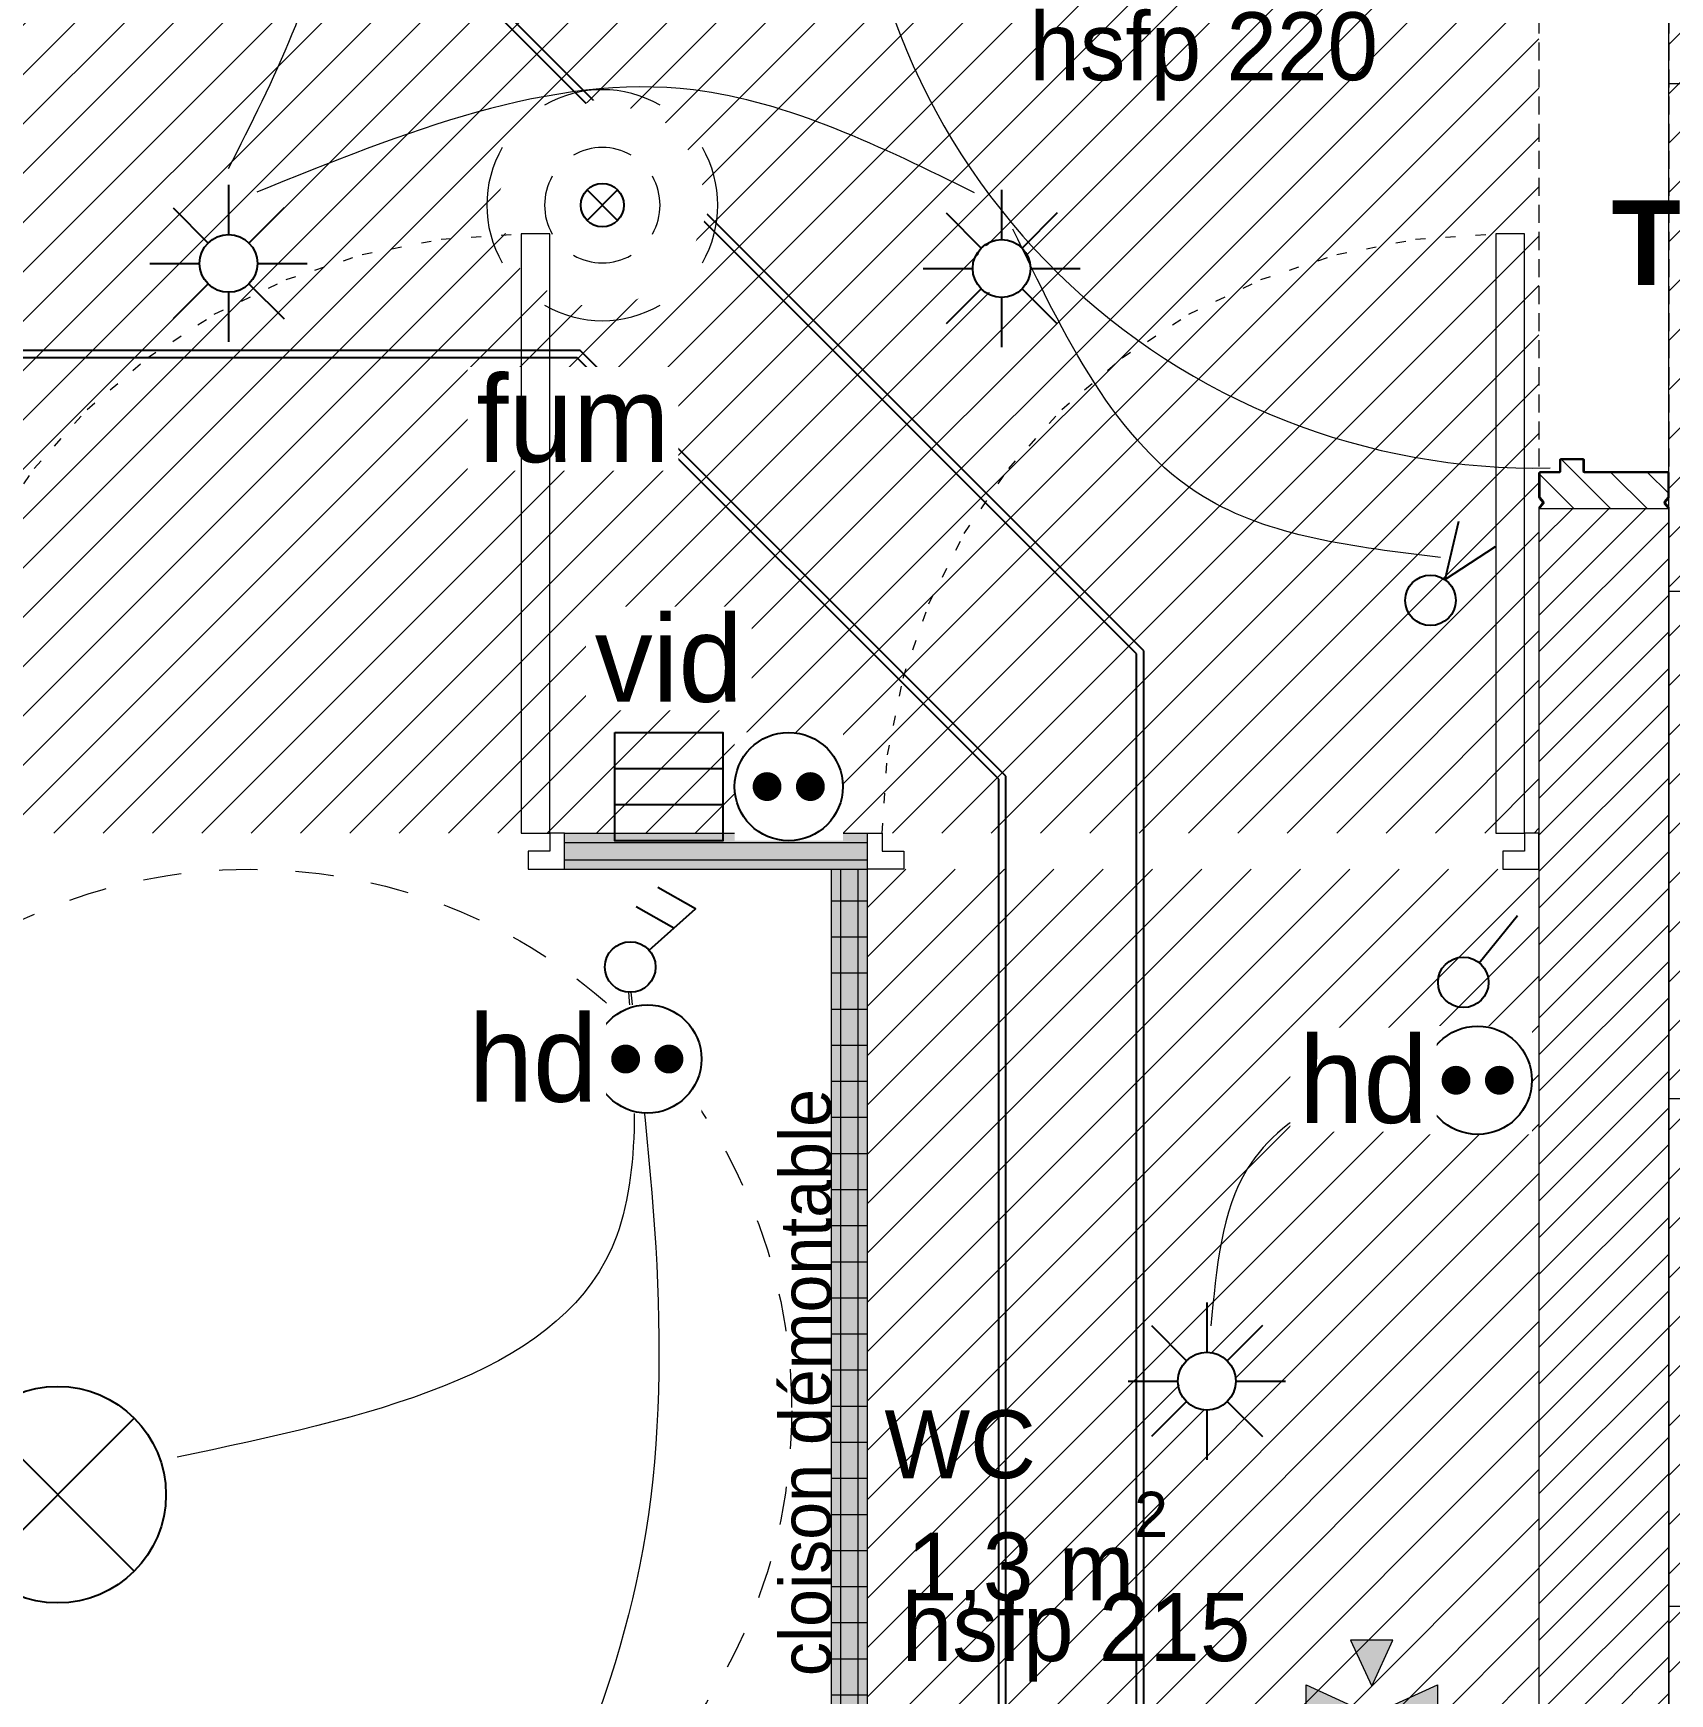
# Model space of a CAD drawing. Header units: centimetres. Extents: x 2666 to 9670, y 1889 to 5633.
# Drawn here: x 3980.9 to 4207.6, y 3507.6 to 3737.6 of the extents above; entities that cross this region are included whole.
import ezdxf

# ---------------------------------------------------------------- set-up
doc = ezdxf.new("R2010")
doc.units = ezdxf.units.CM
doc.header["$LTSCALE"] = 12.7
for name, pattern in [('Style de ligne -13', [0.295276, 0.19685, -0.098425]), ('Style de ligne -18', [0.328084, 0.109361, -0.218723]), ('Style de ligne -5', [0.41656, 0.13885, -0.27771]), ('VW-01', [0.83312, 0.41656, -0.41656])]:
    doc.linetypes.add(name, pattern=pattern)
for name, color, linetype, lineweight in [('B Faux plafonds', 7, 'Continuous', 5), ('B Faux plafonds-1', 7, 'Continuous', 5), ('B GÈnÈral', 7, 'Continuous', 5), ('B Général', 7, 'Continuous', 5), ('C ANNOTATIONS-PMR', 7, 'Style de ligne -5', 5), ('C ANNOTATIONS-prestations', 7, 'Continuous', 5), ('C ANNOTATIONS-prestations-1', 7, 'Continuous', 5), ('C ANNOTATIONS-texte', 7, 'Continuous', 5), ('C ANNOTATIONS-texte surfaces', 7, 'Continuous', 5), ('F REMPLISSAGE-vert clair', 7, 'Continuous', 13), ('F REMPLISSAGE-vert clair-1', 7, 'Continuous', 5), ('F REMPLISSAGE-vert foncÈ', 7, 'Continuous', 5), ('F REMPLISSAGE-vert foncé', 7, 'Continuous', 13), ('F REMPLISSAGE-vert hachurÈ', 7, 'Continuous', 5), ('F REMPLISSAGE-vert hachuré', 7, 'Continuous', 13), ('prlm-ELEC-CFA', 1, 'Continuous', 25), ('prlm-ELEC-CFO', 1, 'Continuous', 25), ('prlm-ELEC-SSI', 1, 'Continuous', 25)]:
    doc.layers.add(name, color=color, linetype=linetype, lineweight=lineweight)
doc.layers.add('prlm-CHAUFF', color=4, linetype='Continuous')
doc.layers.add('prlm-VMC', color=93, linetype='Continuous')
doc.styles.add('Eurostile', font='')
doc.styles.add('Eurostile (bold)', font='')
doc.styles.add('Eurostile (italic)', font='')
doc.styles.add('prlm-elec-cfa', font='comic.ttf', dxfattribs={"height": 12})
doc.styles.add('prlm-elec-cfo', font='comic.ttf', dxfattribs={"height": 12})
doc.styles.add('prlm-elec-ssi', font='comic.ttf', dxfattribs={"height": 12})
doc.styles.get('Eurostile').set_extended_font_data('Eurostile')
doc.styles.get('Eurostile (bold)').set_extended_font_data('Eurostile', bold=True)
doc.styles.get('Eurostile (italic)').set_extended_font_data('Eurostile', italic=True)
pattern_1 = [(45, (3868.3056, 3832.6527), (-3.52778, 3.30729), [])]
pattern_2 = [(180, (3869.9723, 3832.4323), (5e-14, 5), [])]

# ---------------------------------------------------------------- blocks, each defined once
blk = doc.blocks.new('xi.bep')
at = {"layer": 'prlm-VMC', "linetype": 'ByBlock', "lineweight": 5}
h = blk.add_hatch(color=0, dxfattribs=at)
h.paths.add_polyline_path([(0, 2.74), (2.92, 9.1), (-2.92, 9.1)])
h.paths.add_polyline_path([(9.1, -2.92), (9.1, 2.92), (2.74, 0)])
h.paths.add_polyline_path([(2.92, -9.1), (0, -2.74), (-2.92, -9.1)])
h.paths.add_polyline_path([(-9.1, -2.92), (-2.74, 0), (-9.1, 2.92)])
at = {"layer": 'prlm-VMC', "color": 0, "linetype": 'ByBlock', "lineweight": 5, "flags": 128}
for points in [[(2.92, 9.1), (-2.92, 9.1), (0, 2.74)], [(-9.1, -2.92), (-9.1, 2.92), (-2.74, 0)], [(9.1, 2.92), (9.1, -2.92), (2.74, 0)], [(-2.92, -9.1), (2.92, -9.1), (0, -2.74)]]:
    blk.add_lwpolyline(points, close=True, dxfattribs=at)
blk = doc.blocks.new('xi.PTCE')
at = {"layer": 'prlm-ELEC-CFO', "color": 0}
for points in [[(-10.61, 10.61), (10.61, -10.61)], [(10.61, 10.61), (-10.61, -10.61)]]:
    blk.add_lwpolyline(points, dxfattribs=at)
at = {"layer": 'prlm-ELEC-CFO', "color": 0, "linetype": 'ByBlock'}
blk.add_circle((0, 0), 15, dxfattribs=at)
blk = doc.blocks.new('xi.DA')
at = {"layer": 'prlm-ELEC-CFO', "color": 0}
for points in [[(0.61, -1.67), (7.04, 4.05), (1.81, 7.01)], [(4.05, 1.39), (-1.17, 4.34)]]:
    blk.add_lwpolyline(points, dxfattribs=at)
blk.add_circle((-2, -4), 3.5, dxfattribs=at)
blk = doc.blocks.new('xi.PCHD')
at = {"color": 0, "lineweight": 5}
blk.add_wipeout([(-7.5, -7.5), (7.5, -7.5), (7.5, 7.5), (-7.5, 7.5)], dxfattribs=at).dxf.layer = 'prlm-ELEC-CFO'
at = {"layer": 'prlm-ELEC-CFO', "color": 0, "linetype": 'ByBlock', "lineweight": 5, "const_width": 2}
for points in [[(-4, 0, 1), (-2, 0, 1)], [(2, 0, 1), (4, 0, 1)]]:
    blk.add_lwpolyline(points, format="xyb", close=True, dxfattribs=at)
at = {"layer": 'prlm-ELEC-CFO', "color": 0, "linetype": 'ByBlock', "lineweight": -2}
blk.add_circle((0, 0), 7.5, dxfattribs=at)
blk = doc.blocks.new('xi.SPOT')
at = {"color": 0, "lineweight": 5}
blk.add_wipeout([(-4, 0), (-2.83, -2.83), (0, -4), (2.83, -2.83), (4, 0), (2.83, 2.83), (0, 4), (-2.83, 2.83)], dxfattribs=at).dxf.layer = 'prlm-ELEC-CFO'
at = {"layer": 'prlm-ELEC-CFO', "color": 0, "linetype": 'ByBlock', "lineweight": -2, "flags": 128}
for points in [[(0, 10.88), (0, 4)], [(-7.69, 7.69), (-2.83, 2.83)], [(7.69, 7.69), (2.83, 2.83)], [(-10.88, 0), (-4, 0)], [(4, 0), (10.88, 0)], [(-2.83, -2.83), (-7.69, -7.69)], [(0, -4), (0, -10.88)], [(2.83, -2.83), (7.69, -7.69)]]:
    blk.add_lwpolyline(points, dxfattribs=at)
at = {"layer": 'prlm-ELEC-CFO', "color": 0, "linetype": 'ByBlock', "lineweight": -2}
blk.add_circle((0, 0), 4, dxfattribs=at)
blk = doc.blocks.new('xi.VV')
at = {"layer": 'prlm-ELEC-CFO', "color": 0}
blk.add_lwpolyline([(6.95, 3.42), (0.01, -1.13), (1.91, 6.95)], dxfattribs=at)
blk.add_circle((-2, -4), 3.5, dxfattribs=at)
blk = doc.blocks.new('xi.FUM')
at = {"color": 0}
blk.add_wipeout([(-10.61, -10.61), (-15, 0), (-10.61, 10.61), (0, 15), (10.61, 10.61), (15, 0), (10.61, -10.61), (0, -15)], dxfattribs=at).dxf.layer = 'prlm-ELEC-SSI'
at = {"layer": 'prlm-ELEC-SSI', "color": 0}
for points in [[(-2.12, 2.12), (2.12, -2.12)], [(2.12, 2.12), (-2.12, -2.12)]]:
    blk.add_lwpolyline(points, dxfattribs=at)
blk.add_circle((0, 0), 3, dxfattribs=at)
at = {"layer": 'prlm-ELEC-SSI', "color": 0, "lineweight": 13}
for radius, start, end in [(16, 60, 120), (16, 150, 210), (8, 60, 120), (16, 330, 30), (8, 150, 210), (8, 330, 30), (8, 240, 300), (16, 240, 300)]:
    blk.add_arc((0, 0), radius, start, end, dxfattribs=at)
blk = doc.blocks.new('xi.VID')
at = {"layer": 'prlm-ELEC-CFA', "color": 0, "linetype": 'ByBlock', "lineweight": -2, "flags": 128}
blk.add_lwpolyline([(-7.5, 7.5), (7.5, 7.5), (7.5, -7.5), (-7.5, -7.5)], close=True, dxfattribs=at)
at = {"layer": 'prlm-ELEC-CFA', "color": 0}
for points in [[(-7.5, 2.5), (7.5, 2.5)], [(-7.5, -2.5), (7.5, -2.5)]]:
    blk.add_lwpolyline(points, dxfattribs=at)
blk = doc.blocks.new('xi.PC')
at = {"color": 0, "lineweight": 5}
blk.add_wipeout([(-7.5, -7.5), (7.5, -7.5), (7.5, 7.5), (-7.5, 7.5)], dxfattribs=at).dxf.layer = 'prlm-ELEC-CFO'
at = {"layer": 'prlm-ELEC-CFO', "color": 0, "linetype": 'ByBlock', "lineweight": 5, "const_width": 2}
for points in [[(-4, 0, 1), (-2, 0, 1)], [(2, 0, 1), (4, 0, 1)]]:
    blk.add_lwpolyline(points, format="xyb", close=True, dxfattribs=at)
at = {"layer": 'prlm-ELEC-CFO', "color": 0, "linetype": 'ByBlock', "lineweight": -2}
blk.add_circle((0, 0), 7.5, dxfattribs=at)
blk = doc.blocks.new('xi.SA')
at = {"layer": 'prlm-ELEC-CFO', "color": 0}
blk.add_lwpolyline([(0.2, -1.28), (5.5, 5.28)], dxfattribs=at)
blk.add_circle((-2, -4), 3.5, dxfattribs=at)
blk = doc.blocks.new('Rond 150_PMR')
at = {"layer": 'B Général', "color": 154, "linetype": 'VW-01', "lineweight": 5, "true_color": 0x0053a6}
blk.add_circle((0, 0), 75, dxfattribs=at)
at = {"layer": 'B Général', "color": 154, "true_color": 0x0053a6, "insert": (-61.5, 0), "char_height": 7.059, "attachment_point": 5, "rotation": 90, "line_spacing_factor": 0.894142, "style": 'Eurostile (italic)'}
blk.add_mtext('Ø 150 PMR', dxfattribs=at)

msp = doc.modelspace()

# ---------------------------------------------------------------- hatches: boundary and pattern name
at = {"layer": 'B Faux plafonds', "linetype": 'Continuous', "lineweight": 5, "true_color": 0xaaaaaa}
h = msp.add_hatch(dxfattribs=at)
h.set_pattern_fill('F_P__SOFFITE', color=253, style=0, pattern_type=2)
h.set_pattern_definition([(45, (0, 0.2205), (-3.5277778, 3.3072917), [])])
h.paths.add_polyline_path([(4337.44, 3228.48), (4207.44, 3228.48), (4207.44, 4282.39), (4659.96, 4282.39), (4659.96, 4330.39), (5019.96, 4330.39), (5019.96, 4687.89), (5150.04, 4687.72), (5150.04, 4282.39), (6787.89, 4282.39), (6787.89, 4152.39), (4337.44, 4152.39)])
at = {"layer": 'B Faux plafonds-1', "linetype": 'Continuous', "lineweight": 5, "true_color": 0xaaaaaa}
h = msp.add_hatch(dxfattribs=at)
h.set_pattern_fill('F_P__SOFFITE', color=253, style=0, pattern_type=2)
h.set_pattern_definition(pattern_1)
h.paths.add_polyline_path([(4069.44, 3783.39), (4104.44, 3783.39), (4104.44, 3852.49), (4189.44, 3852.49), (4189.44, 3626.8), (3949.44, 3626.8), (3949.44, 3852.39), (4069.46, 3852.39)])
h = msp.add_hatch(dxfattribs=at)
h.set_pattern_fill('F_P__SOFFITE', color=253, style=0, pattern_type=2)
h.set_pattern_definition(pattern_1)
h.paths.add_polyline_path([(4096.44, 3621.8), (4189.44, 3621.8), (4189.44, 3478.48), (4096.44, 3478.48)])
at = {"layer": 'B GÈnÈral', "linetype": 'Continuous', "lineweight": 5}
h = msp.add_hatch(dxfattribs=at)
h.set_pattern_fill('50_BETON', angle=90, style=0, pattern_type=2)
h.set_pattern_definition([(135, (4198.4424, 3723.376), (2.64583, 2.42535), [])])
edge = h.paths.add_edge_path()
edge.add_line((4207.39, 3671.78), (4206.82, 3672.44))
edge.add_line((4206.82, 3672.44), (4206.81, 3672.45))
edge.add_arc((4206.96, 3672.58), 0.2, 138.9909, 221.0091, ccw=False)
edge.add_line((4206.81, 3672.71), (4206.82, 3672.72))
edge.add_line((4206.82, 3672.72), (4207.3, 3673.28))
edge.add_line((4207.3, 3673.28), (4207.3, 3673.28))
edge.add_arc((4207.26, 3673.31), 0.05, 318.9909, 360)
edge.add_line((4207.31, 3673.31), (4207.31, 3673.31))
edge.add_line((4207.31, 3673.31), (4207.31, 3676.68))
edge.add_line((4207.31, 3676.68), (4207.31, 3676.68))
edge.add_arc((4207.27, 3676.68), 0.0435, 0, 90)
edge.add_line((4207.27, 3676.73), (4195.75, 3676.73))
edge.add_arc((4195.75, 3676.9), 0.174, 180, 270, ccw=False)
edge.add_line((4195.57, 3676.9), (4195.57, 3676.93))
edge.add_line((4195.57, 3676.93), (4195.57, 3678.48))
edge.add_line((4195.57, 3678.48), (4195.57, 3678.48))
edge.add_arc((4195.53, 3678.48), 0.0435, 0, 90)
edge.add_line((4195.53, 3678.53), (4192.49, 3678.53))
edge.add_arc((4192.49, 3678.48), 0.0435, 90, 180)
edge.add_line((4192.44, 3678.48), (4192.44, 3678.48))
edge.add_line((4192.44, 3678.48), (4192.44, 3676.93))
edge.add_line((4192.44, 3676.93), (4192.44, 3676.9))
edge.add_arc((4192.27, 3676.9), 0.174, 270, 360, ccw=False)
edge.add_line((4192.27, 3676.73), (4189.62, 3676.73))
edge.add_arc((4189.62, 3676.68), 0.0435, 90, 180)
edge.add_line((4189.57, 3676.68), (4189.57, 3676.68))
edge.add_line((4189.57, 3676.68), (4189.57, 3673.31))
edge.add_line((4189.57, 3673.31), (4189.57, 3673.31))
edge.add_arc((4189.62, 3673.31), 0.05, 180, 221.0091)
edge.add_line((4189.59, 3673.28), (4189.59, 3673.28))
edge.add_line((4189.59, 3673.28), (4190.07, 3672.72))
edge.add_line((4190.07, 3672.72), (4190.08, 3672.71))
edge.add_arc((4189.93, 3672.58), 0.2, -36.9033, 41.0091, ccw=False)
edge.add_line((4190.09, 3672.46), (4190.08, 3672.45))
edge.add_line((4190.08, 3672.45), (4189.63, 3671.94))
edge.add_line((4189.63, 3671.94), (4189.63, 3671.94))
edge.add_line((4189.63, 3671.94), (4189.49, 3671.78))
edge.add_line((4189.49, 3671.78), (4207.39, 3671.78))
h = msp.add_hatch(dxfattribs=at)
h.set_pattern_fill('50_BETON', style=0, pattern_type=2)
h.set_pattern_definition([(45, (0, 0), (2.4253472, -2.6458333), [])])
h.paths.add_polyline_path([(4207.44, 3671.78), (4189.44, 3671.78), (4189.44, 3372.48), (4207.44, 3372.48)])
at = {"layer": 'C ANNOTATIONS-prestations-1', "linetype": 'Continuous', "lineweight": 9, "true_color": 0x989898}
h = msp.add_hatch(dxfattribs=at)
h.set_pattern_fill('DALETTES TERRASSE 50X50', color=252, scale=1.406016, style=0, pattern_type=2)
h.set_pattern_definition([(0, (4678, 4152.39), (4e-15, -70.3008), []), (-90, (4678, 4152.39), (70.3008, 0), [])])
h.paths.add_polyline_path([(4337.44, 3228.48), (4207.44, 3228.48), (4207.44, 4282.39), (4659.96, 4282.39), (4659.96, 4330.39), (5019.96, 4330.39), (5019.96, 4687.89), (5150.04, 4687.72), (5150.04, 4282.39), (6787.89, 4282.39), (6787.89, 4152.39), (4337.44, 4152.39)])
at = {"layer": 'F REMPLISSAGE-vert hachurÈ', "linetype": 'Continuous', "lineweight": 0, "true_color": 0x99aa00}
for points in [[(4091.44, 3478.48), (4092.74, 3478.48), (4092.74, 3621.8), (4091.44, 3621.8)], [(4092.74, 3478.48), (4095.14, 3478.48), (4095.14, 3621.8), (4092.74, 3621.8)], [(4095.14, 3478.48), (4096.44, 3478.48), (4096.44, 3621.8), (4095.14, 3621.8)]]:
    msp.add_hatch(color=54, dxfattribs=at).paths.add_polyline_path(points)
at = {"layer": 'F REMPLISSAGE-vert hachurÈ', "linetype": 'Continuous', "lineweight": 5, "true_color": 0x004400}
h = msp.add_hatch(dxfattribs=at)
h.set_pattern_fill('90-0_5 HYDROFUGE_0_5', color=98, angle=90, style=0, pattern_type=2)
h.set_pattern_definition(pattern_2)
h.paths.add_polyline_path([(4091.44, 3478.48), (4092.74, 3478.48), (4092.74, 3621.8), (4091.44, 3621.8)])
h = msp.add_hatch(dxfattribs=at)
h.set_pattern_fill('90-0_5 HYDROFUGE_0_5', color=98, angle=90, style=0, pattern_type=2)
h.set_pattern_definition(pattern_2)
h.paths.add_polyline_path([(4092.74, 3478.48), (4095.14, 3478.48), (4095.14, 3621.8), (4092.74, 3621.8)])
h = msp.add_hatch(dxfattribs=at)
h.set_pattern_fill('90-0_5 HYDROFUGE_0_5', color=98, angle=90, style=0, pattern_type=2)
h.set_pattern_definition(pattern_2)
h.paths.add_polyline_path([(4095.14, 3478.48), (4096.44, 3478.48), (4096.44, 3621.8), (4095.14, 3621.8)])

# ---------------------------------------------------------------- linework, layer by layer
at = {"layer": 'B GÈnÈral', "color": 9, "linetype": 'Continuous', "true_color": 0xc0dcc0}
for points in [[(4054.44, 3621.8), (4054.44, 3626.8), (4096.44, 3621.8), (4096.44, 3626.8)], [(4189.44, 3621.8), (4189.44, 3626.8), (4189.44, 3621.8), (4189.44, 3626.8)]]:
    msp.add_solid(points, dxfattribs=at)
at = {"layer": 'B Général', "linetype": 'Style de ligne -13', "lineweight": 5}
for p, q in [((4189.44, 3770.08), (4189.44, 3676.68)), ((4207.44, 3770.08), (4207.44, 3676.68))]:
    msp.add_line(p, q, dxfattribs=at)
at = {"layer": 'B Général', "linetype": 'Style de ligne -18', "lineweight": 5}
for p, q in [((4026.44, 3706.97), (4037.35, 3709.09)), ((4161.44, 3706.97), (4172.35, 3709.09)), ((4172.35, 3709.09), (4183.44, 3709.8)), ((4150.91, 3703.48), (4161.44, 3706.97)), ((4140.94, 3698.68), (4150.91, 3703.48)), ((4131.7, 3692.65), (4140.94, 3698.68)), ((3988.34, 3685.49), (3996.7, 3692.65)), ((4123.34, 3685.49), (4131.7, 3692.65)), ((3981.01, 3677.33), (3988.34, 3685.49)), ((4116.01, 3677.33), (4123.34, 3685.49)), ((3974.83, 3668.3), (3981.01, 3677.33)), ((4109.83, 3668.3), (4116.01, 3677.33)), ((4104.91, 3658.56), (4109.83, 3668.3)), ((4101.34, 3648.28), (4104.91, 3658.56)), ((4099.17, 3637.63), (4101.34, 3648.28)), ((4098.44, 3626.8), (4099.17, 3637.63))]:
    msp.add_line(p, q, dxfattribs=at)
at = {"layer": 'B Général'}
for p, q in [((4187.44, 3709.8), (4183.44, 3709.8)), ((4183.44, 3709.8), (4183.44, 3626.8)), ((4187.44, 3626.8), (4187.44, 3709.8)), ((4048.44, 3626.8), (4052.44, 3626.8)), ((4183.44, 3626.8), (4187.44, 3626.8))]:
    msp.add_line(p, q, dxfattribs=at)
at = {"layer": 'B Général', "color": 7, "linetype": 'Continuous', "lineweight": 18}
for p, q in [((4189.44, 3671.78), (4189.44, 3390.48)), ((4207.44, 3671.78), (4207.44, 3372.48))]:
    msp.add_line(p, q, dxfattribs=at)
at = {"layer": 'B Général', "color": 7, "linetype": 'Continuous', "lineweight": 5}
for p, q in [((4189.44, 3671.78), (4189.44, 3390.48)), ((4189.44, 3671.78), (4207.44, 3671.78)), ((4207.44, 3671.78), (4207.44, 3372.48)), ((4054.44, 3626.8), (4052.44, 3626.8)), ((4052.44, 3626.8), (4052.44, 3624.3)), ((4054.44, 3621.8), (4054.44, 3626.8)), ((4189.44, 3626.8), (4187.44, 3626.8)), ((4187.44, 3626.8), (4187.44, 3624.3)), ((4189.44, 3621.8), (4189.44, 3626.8)), ((4052.44, 3624.3), (4049.44, 3624.3)), ((4049.44, 3624.3), (4049.44, 3621.8)), ((4187.44, 3624.3), (4184.44, 3624.3)), ((4184.44, 3624.3), (4184.44, 3621.8)), ((4049.44, 3621.8), (4054.44, 3621.8)), ((4184.44, 3621.8), (4189.44, 3621.8))]:
    msp.add_line(p, q, dxfattribs=at)
at = {"layer": 'B Général', "color": 98, "linetype": 'Continuous', "lineweight": 13, "true_color": 0x004400}
for p, q in [((4054.44, 3626.8), (4096.44, 3626.8)), ((4054.44, 3621.8), (4054.44, 3626.8)), ((4096.44, 3621.8), (4096.44, 3626.8)), ((4189.44, 3621.8), (4189.44, 3626.8)), ((4054.44, 3621.8), (4091.44, 3621.8)), ((4091.44, 3478.48), (4091.44, 3621.8)), ((4096.44, 3478.48), (4096.44, 3621.8))]:
    msp.add_line(p, q, dxfattribs=at)
at = {"layer": 'B Général', "linetype": 'Continuous', "lineweight": 5, "flags": 128}
msp.add_lwpolyline([(4189.62, 3676.88), (4192.27, 3676.88, 0.414214), (4192.31, 3676.92), (4192.31, 3676.93), (4192.31, 3678.48), (4192.31, 3678.5, -0.414214), (4192.49, 3678.68), (4195.53, 3678.68, -0.414214), (4195.7, 3678.5), (4195.7, 3678.48), (4195.7, 3676.93), (4195.7, 3676.92, 0.414214), (4195.75, 3676.88), (4207.27, 3676.88, -0.414214), (4207.44, 3676.7), (4207.44, 3676.68), (4207.44, 3673.31), (4207.44, 3673.31, -0.18087), (4207.39, 3673.18), (4207.39, 3673.17), (4206.91, 3672.62), (4206.91, 3672.61, 0.373975), (4206.91, 3672.55), (4206.91, 3672.55), (4207.49, 3671.88), (4207.39, 3671.78), (4206.82, 3672.44), (4206.81, 3672.45, -0.373975), (4206.81, 3672.71), (4206.82, 3672.72), (4207.3, 3673.28), (4207.3, 3673.28, 0.18087), (4207.31, 3673.31), (4207.31, 3673.31), (4207.31, 3676.68), (4207.31, 3676.68, 0.414214), (4207.27, 3676.73), (4195.75, 3676.73, -0.414214), (4195.57, 3676.9), (4195.57, 3676.93), (4195.57, 3678.48), (4195.57, 3678.48, 0.414214), (4195.53, 3678.53), (4192.49, 3678.53, 0.414214), (4192.44, 3678.48), (4192.44, 3678.48), (4192.44, 3676.93), (4192.44, 3676.9, -0.414214), (4192.27, 3676.73), (4189.62, 3676.73, 0.414214), (4189.57, 3676.68), (4189.57, 3676.68), (4189.57, 3673.31), (4189.57, 3673.31, 0.18087), (4189.59, 3673.28), (4189.59, 3673.28), (4190.07, 3672.72), (4190.08, 3672.71, -0.353689), (4190.09, 3672.46), (4190.08, 3672.45), (4189.63, 3671.94), (4189.63, 3671.94), (4189.49, 3671.78), (4189.4, 3671.88), (4189.93, 3672.5, 0.385556), (4189.98, 3672.61), (4189.98, 3672.62), (4189.49, 3673.17), (4189.49, 3673.18, -0.18087), (4189.44, 3673.31), (4189.44, 3673.31), (4189.44, 3676.68), (4189.44, 3676.7, -0.414214)], format="xyb", close=True, dxfattribs=at)
at = {"layer": 'B Général', "color": 7, "linetype": 'Continuous', "lineweight": 5, "flags": 128}
msp.add_lwpolyline([(4096.44, 3626.8), (4098.44, 3626.8), (4098.44, 3624.3), (4101.44, 3624.3), (4101.44, 3621.8), (4096.44, 3621.8), (4096.44, 3621.8), (4096.44, 3621.8), (4096.44, 3626.09), (4096.44, 3626.09)], close=True, dxfattribs=at)
at = {"layer": 'B Général', "color": 7, "linetype": 'Continuous', "lineweight": 5}
msp.add_arc((4188.94, 3771.88), 94.5, 180, 271.2323, dxfattribs=at)
at = {"layer": 'C ANNOTATIONS-prestations', "color": 7, "linetype": 'Continuous', "lineweight": 5, "flags": 128}
msp.add_lwpolyline([(4337.44, 3228.48), (4207.44, 3228.48), (4207.44, 4282.39), (4659.96, 4282.39), (4659.96, 4330.39), (5019.96, 4330.39), (5019.96, 4687.89), (5150.04, 4687.72), (5150.04, 4282.39), (6787.89, 4282.39), (6787.89, 4152.39), (4337.44, 4152.39)], close=True, dxfattribs=at)
msp.add_lwpolyline([(4337.44, 3228.48), (4207.44, 3228.48), (4207.44, 4282.39), (4659.96, 4282.39), (4659.96, 4330.39), (5019.96, 4330.39), (5019.96, 4687.89), (5150.04, 4687.72), (5150.04, 4282.39), (6787.89, 4282.39), (6787.89, 4152.39), (4337.44, 4152.39)], close=True, dxfattribs=at)
at = {"layer": 'F REMPLISSAGE-vert clair'}
for p, q in [((4054.44, 3625.5), (4096.44, 3625.5)), ((4054.44, 3623.1), (4096.44, 3623.1))]:
    msp.add_line(p, q, dxfattribs=at)
at = {"layer": 'F REMPLISSAGE-vert clair-1', "color": 9, "linetype": 'Continuous', "true_color": 0xc0dcc0}
for points in [[(4054.44, 3625.5), (4054.44, 3623.1), (4096.44, 3625.5), (4096.44, 3623.1)], [(4189.44, 3625.5), (4189.44, 3623.1), (4189.44, 3625.5), (4189.44, 3623.1)]]:
    msp.add_solid(points, dxfattribs=at)
at = {"layer": 'F REMPLISSAGE-vert foncÈ', "color": 54, "linetype": 'Continuous', "true_color": 0x99aa00}
for points in [[(4054.44, 3626.8), (4054.44, 3625.5), (4096.44, 3626.8), (4096.44, 3625.5)], [(4189.44, 3626.8), (4189.44, 3625.5), (4189.44, 3626.8), (4189.44, 3625.5)], [(4054.44, 3623.1), (4054.44, 3621.8), (4096.44, 3623.1), (4096.44, 3621.8)], [(4189.44, 3623.1), (4189.44, 3621.8), (4189.44, 3623.1), (4189.44, 3621.8)]]:
    msp.add_solid(points, dxfattribs=at)
at = {"layer": 'F REMPLISSAGE-vert foncé', "color": 98, "linetype": 'Continuous', "lineweight": 13, "true_color": 0x004400}
for p, q in [((4054.44, 3626.8), (4096.44, 3626.8)), ((4054.44, 3621.8), (4096.44, 3621.8))]:
    msp.add_line(p, q, dxfattribs=at)
at = {"layer": 'F REMPLISSAGE-vert foncé'}
for p, q in [((4054.44, 3625.5), (4096.44, 3625.5)), ((4054.44, 3623.1), (4096.44, 3623.1))]:
    msp.add_line(p, q, dxfattribs=at)
at = {"layer": 'F REMPLISSAGE-vert hachuré', "color": 98, "linetype": 'Continuous', "lineweight": 13, "true_color": 0x004400}
for p, q in [((4091.44, 3478.48), (4091.44, 3621.8)), ((4096.44, 3478.48), (4096.44, 3621.8))]:
    msp.add_line(p, q, dxfattribs=at)
at = {"layer": 'F REMPLISSAGE-vert hachuré'}
for p, q in [((4092.74, 3478.48), (4092.74, 3621.8)), ((4095.14, 3478.48), (4095.14, 3621.8))]:
    msp.add_line(p, q, dxfattribs=at)
at = {"layer": 'prlm-CHAUFF', "ltscale": 50}
for p, q in [((4133.7, 3651.65), (4007.37, 3777.98)), ((4134.7, 3652.06), (4008.37, 3778.4)), ((4056.64, 3693.66), (3977.7, 3693.66)), ((4056.22, 3692.66), (3977.7, 3692.66)), ((4114.6, 3634.28), (4056.22, 3692.66)), ((4115.6, 3634.7), (4056.64, 3693.66)), ((4133.7, 3474.54), (4133.7, 3651.65)), ((4134.7, 3474.54), (4134.7, 3652.06)), ((4115.6, 3474.54), (4115.6, 3634.7)), ((4114.6, 3474.54), (4114.6, 3634.28))]:
    msp.add_line(p, q, dxfattribs=at)
at = {"layer": 'prlm-ELEC-CFO', "lineweight": 13}
for points in [[(4007.91, 3718.85), (4021.98, 3756.39), (4006.85, 3815.07)], [(4063.33, 3604.76), (4060.95, 3569.24), (4000.78, 3540.34)], [(4063.62, 3604.75), (4064.85, 3525.22), (4037.15, 3455.99), (4014.41, 3405.92)]]:
    msp.add_spline(points, degree=3, dxfattribs=at)

# ---------------------------------------------------------------- block references
at = {"layer": 'C ANNOTATIONS-PMR', "color": 7, "rotation": 90}
msp.add_blockref('Rond 150_PMR', (4010.92, 3546.8), dxfattribs=at)
at = {"layer": 'prlm-ELEC-CFA'}
msp.add_blockref('xi.VID', (4068.9, 3633.25), dxfattribs=at)
at = {"layer": 'prlm-ELEC-CFO'}
for name, p in [('xi.VV', (4176.41, 3663.05)), ('xi.DA', (4065.56, 3612.25)), ('xi.SA', (4180.95, 3610.13)), ('xi.PTCE', (3984.24, 3535.16))]:
    msp.add_blockref(name, p, dxfattribs=at)
at = {"layer": 'prlm-VMC'}
msp.add_blockref('xi.bep', (4166.27, 3505.89), dxfattribs=at)

# ---------------------------------------------------------------- texts
at = {"layer": 'C ANNOTATIONS-prestations', "char_height": 9.412, "attachment_point": 7, "line_spacing_factor": 0.894142, "style": 'Eurostile'}
for s, insert, width in [('hsfp 220', (4118.86, 3728.26), 70.1328), ('hsfp 215', (4101.18, 3509.27), 64.194)]:
    msp.add_mtext(s, dxfattribs=dict(at, insert=insert, width=width))
at = {"layer": 'C ANNOTATIONS-prestations', "color": 1, "insert": (4091.44, 3510.03), "char_height": 7.059, "width": 99.7713, "attachment_point": 7, "rotation": 90, "line_spacing_factor": 0.894142, "style": 'Eurostile'}
msp.add_mtext('cloison démontable', dxfattribs=at)
at = {"layer": 'C ANNOTATIONS-texte', "color": 7, "lineweight": 30, "insert": (4199.48, 3714.48), "char_height": 11.765, "width": 106.15, "attachment_point": 1, "line_spacing_factor": 0.894142, "style": 'Eurostile (bold)'}
msp.add_mtext('T2 A{\\fEurostile|b0|i0|c0|p0; - 108}', dxfattribs=at)
at = {"layer": 'C ANNOTATIONS-texte', "insert": (4109.25, 3537.31), "char_height": 9.412, "attachment_point": 8, "line_spacing_factor": 0.894142, "style": 'Eurostile'}
msp.add_mtext('WC', dxfattribs=at)
at = {"layer": 'C ANNOTATIONS-texte surfaces', "insert": (4119.97, 3535.57), "char_height": 9.412, "attachment_point": 2, "line_spacing_factor": 0.894142, "style": 'Eurostile'}
msp.add_mtext('1,3 m{\\H0.6667x;\\S2^ ;}', dxfattribs=at)

# ---------------------------------------------------------------- next in the draw order: block references
at = {"layer": 'prlm-ELEC-CFO'}
for name, p in [('xi.SPOT', (4007.91, 3705.72)), ('xi.SPOT', (4115, 3705.02)), ('xi.PC', (4085.51, 3633.25)), ('xi.PCHD', (4065.92, 3595.51)), ('xi.SPOT', (4143.43, 3550.89))]:
    msp.add_blockref(name, p, dxfattribs=at)

# ---------------------------------------------------------------- next in the draw order: texts
at = {"layer": 'prlm-ELEC-CFA', "lineweight": 20, "insert": (4068.9, 3650.91), "char_height": 12, "attachment_point": 5, "line_spacing_factor": 0.8, "style": 'prlm-elec-cfa', "bg_fill": 3, "box_fill_scale": 1.1, "bg_fill_color": 256, "bg_fill_transparency": 0}
msp.add_mtext('vid', dxfattribs=at)
at = {"layer": 'prlm-ELEC-SSI', "lineweight": 20, "insert": (4055.63, 3684.11), "char_height": 12, "attachment_point": 5, "line_spacing_factor": 0.8, "style": 'prlm-elec-ssi', "bg_fill": 3, "box_fill_scale": 1.1, "bg_fill_color": 256, "bg_fill_transparency": 0}
msp.add_mtext('fum', dxfattribs=at)

# ---------------------------------------------------------------- next in the draw order: linework, layer by layer
at = {"layer": 'B Général', "linetype": 'Style de ligne -18', "lineweight": 5}
for p, q in [((4015.91, 3703.48), (4026.44, 3706.97)), ((4005.94, 3698.68), (4015.91, 3703.48)), ((3996.7, 3692.65), (4005.94, 3698.68))]:
    msp.add_line(p, q, dxfattribs=at)
at = {"layer": 'prlm-ELEC-CFO', "lineweight": 13}
for points in [[(4111.24, 3715.52), (4072.33, 3729.75), (4011.84, 3715.6)], [(4175.81, 3664.97), (4142.93, 3673.42), (4116.57, 3710.47)], [(4176.21, 3596.8), (4149.06, 3580.33), (4144, 3558.53)]]:
    msp.add_spline(points, degree=3, dxfattribs=at)

# ---------------------------------------------------------------- next in the draw order: texts
at = {"layer": 'prlm-ELEC-CFO', "lineweight": 20, "insert": (4050.09, 3595.51), "char_height": 12, "attachment_point": 5, "line_spacing_factor": 0.8, "style": 'prlm-elec-cfo', "bg_fill": 3, "box_fill_scale": 1.1, "bg_fill_color": 256, "bg_fill_transparency": 0}
msp.add_mtext('hd', dxfattribs=at)

# ---------------------------------------------------------------- next in the draw order: block references
at = {"layer": 'prlm-ELEC-CFO'}
msp.add_blockref('xi.PCHD', (4180.95, 3592.57), dxfattribs=at)
at = {"layer": 'prlm-ELEC-SSI'}
msp.add_blockref('xi.FUM', (4059.69, 3713.79), dxfattribs=at)

# ---------------------------------------------------------------- next in the draw order: linework, layer by layer
at = {"layer": 'B Général', "linetype": 'Style de ligne -18', "lineweight": 5}
msp.add_line((4037.35, 3709.09), (4048.44, 3709.8), dxfattribs=at)
at = {"layer": 'B Général'}
for p, q in [((4052.44, 3709.8), (4048.44, 3709.8)), ((4048.44, 3709.8), (4048.44, 3626.8)), ((4052.44, 3626.8), (4052.44, 3709.8))]:
    msp.add_line(p, q, dxfattribs=at)

# ---------------------------------------------------------------- next in the draw order: texts
at = {"layer": 'prlm-ELEC-CFO', "lineweight": 20, "insert": (4165.12, 3592.57), "char_height": 12, "attachment_point": 5, "line_spacing_factor": 0.8, "style": 'prlm-elec-cfo', "bg_fill": 3, "box_fill_scale": 1.1, "bg_fill_color": 256, "bg_fill_transparency": 0}
msp.add_mtext('hd', dxfattribs=at)

doc.saveas('drawing.dxf')
